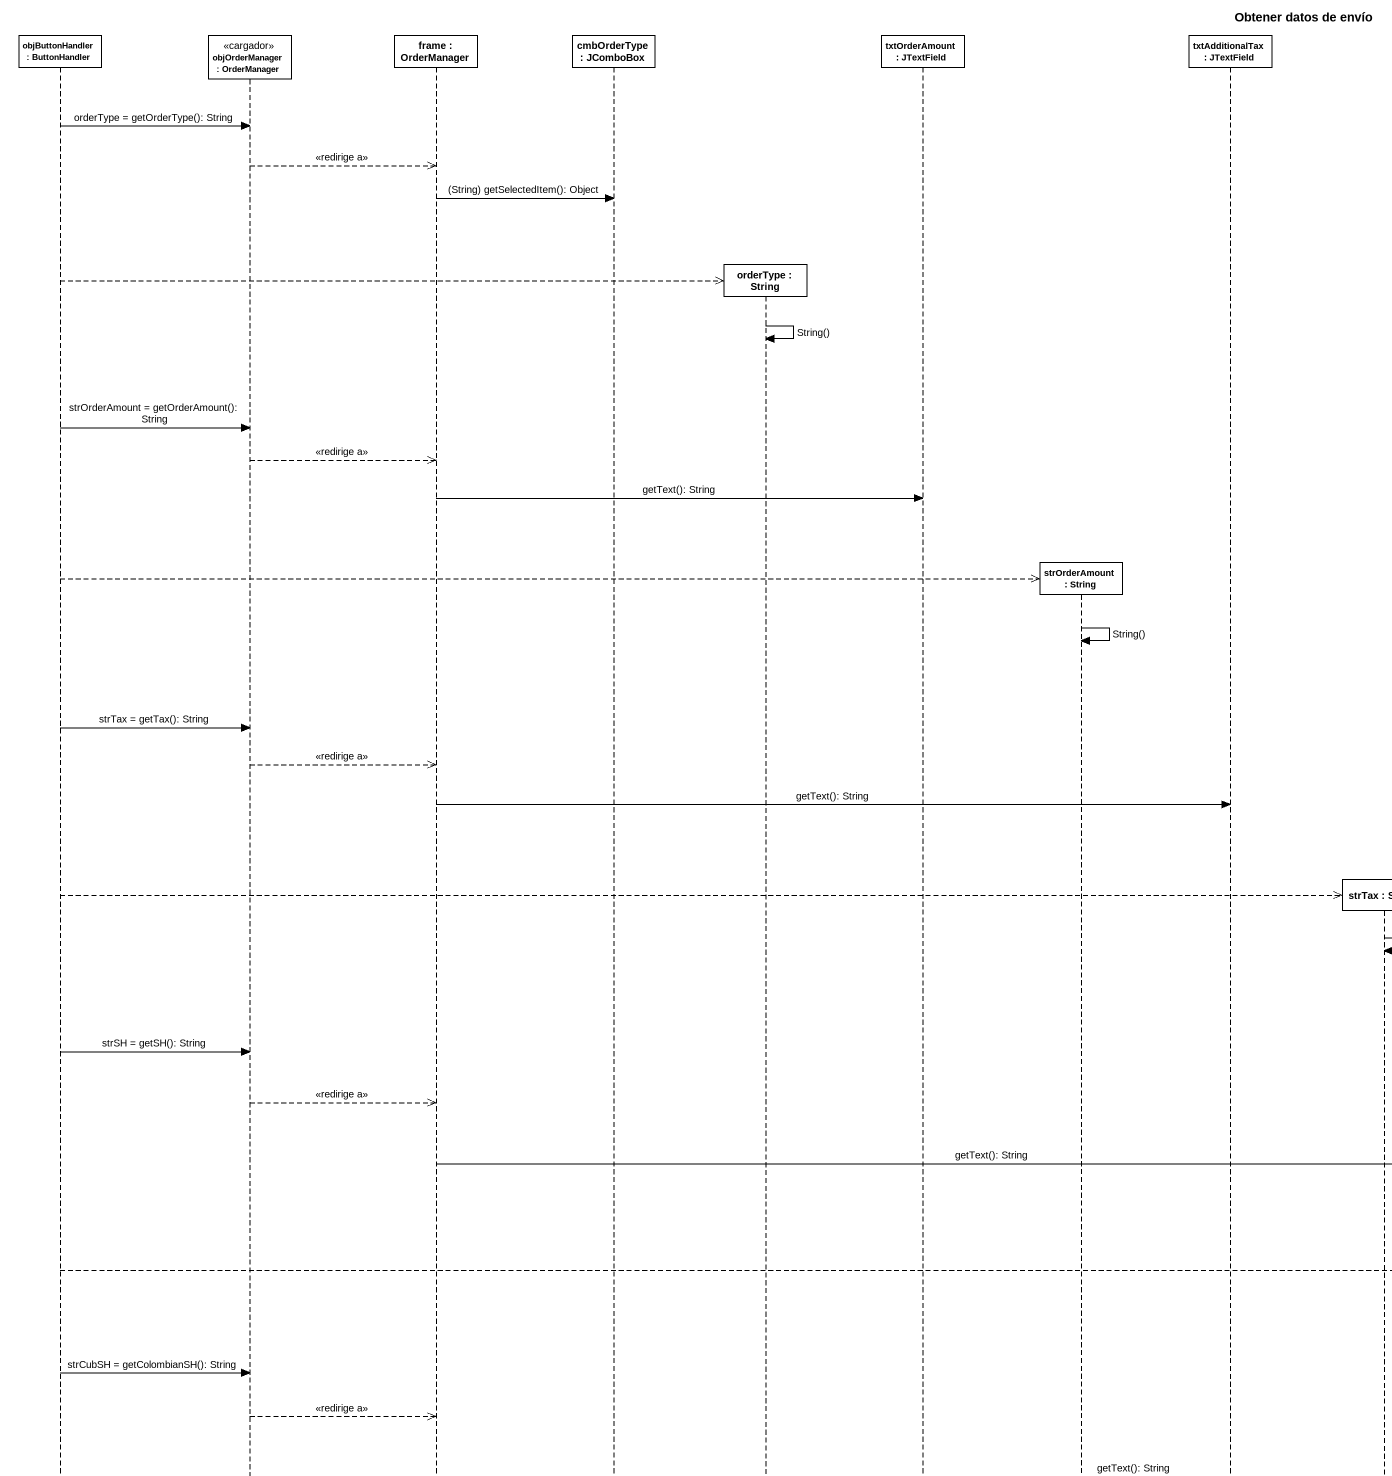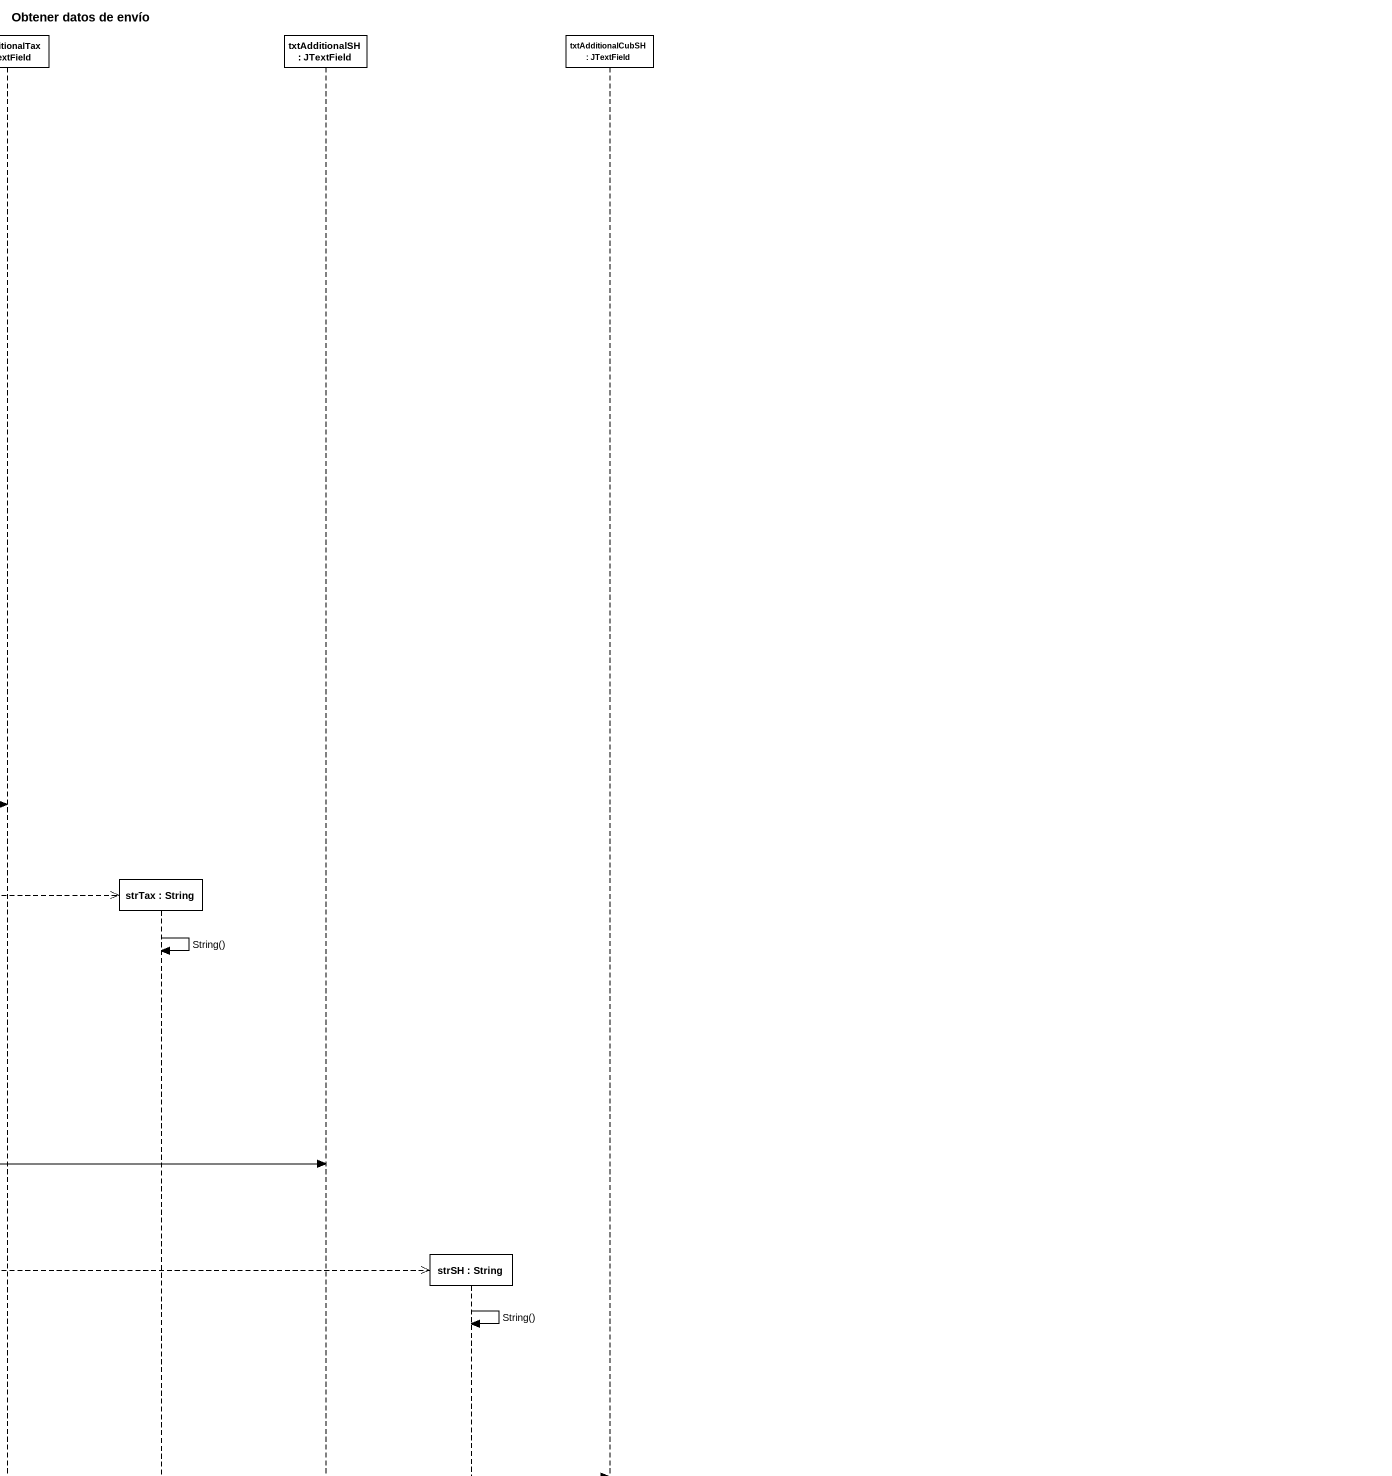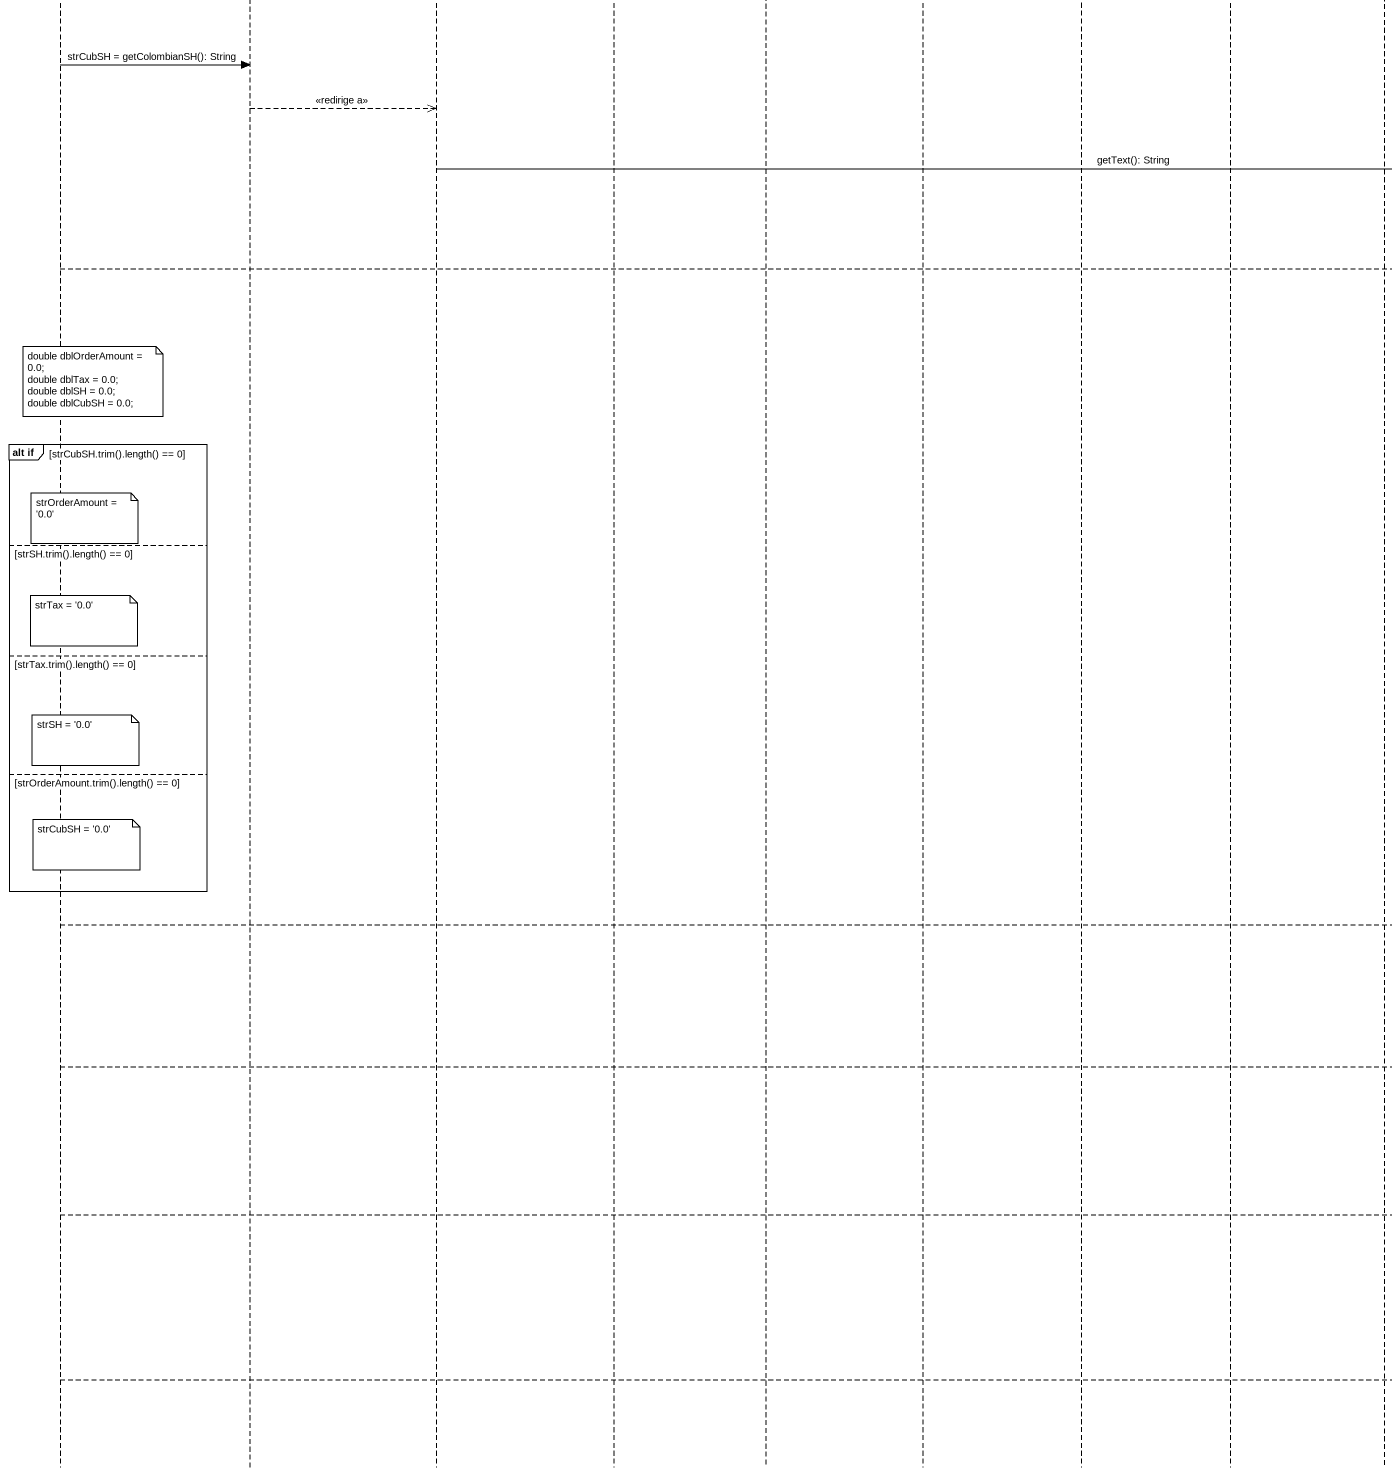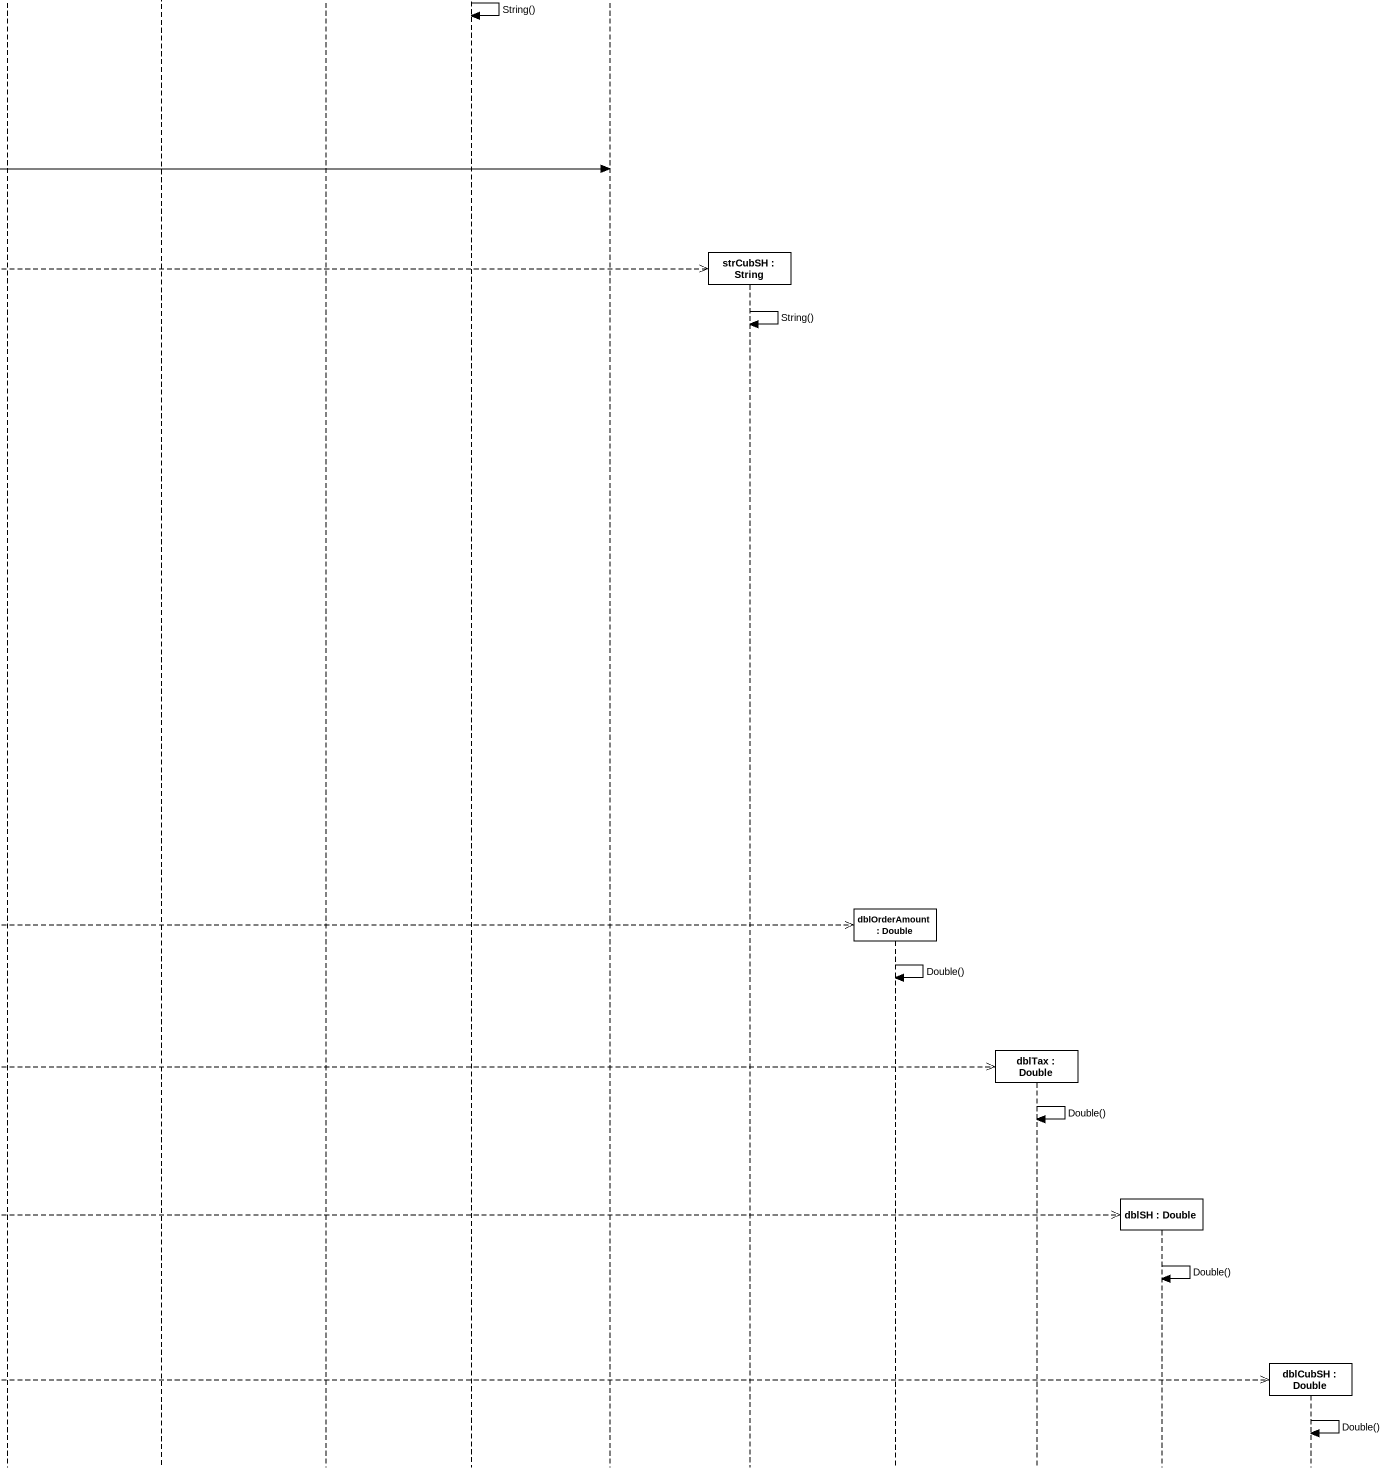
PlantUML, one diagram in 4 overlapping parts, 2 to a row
@startuml
title Obtener datos de envío
hide footbox
participant "objButtonHandler : ButtonHandler" as objButtonHandler
participant "objOrderManager : OrderManager" as objOrderManager <<cargador>>
participant "frame : OrderManager" as frame_
participant "cmbOrderType : JComboBox" as cmbOrderType
participant "orderType : String" as orderType
participant "txtOrderAmount : JTextField" as txtOrderAmount
participant "strOrderAmount : String" as strOrderAmount
participant "txtAdditionalTax : JTextField" as txtAdditionalTax
participant "strTax : String" as strTax
participant "txtAdditionalSH : JTextField" as txtAdditionalSH
participant "strSH : String" as strSH
participant "txtAdditionalCubSH : JTextField" as txtAdditionalCubSH
participant "strCubSH : String" as strCubSH
participant "dblOrderAmount : Double" as dblOrderAmount
participant "dblTax : Double" as dblTax
participant "dblSH : Double" as dblSH
participant "dblCubSH : Double" as dblCubSH

objButtonHandler -> objOrderManager : orderType = getOrderType(): String
objOrderManager -->> frame_ : <<redirige a>>
frame_ -> cmbOrderType : (String) getSelectedItem(): Object
objButtonHandler -->> orderType **
orderType -> orderType : String()
objButtonHandler -> objOrderManager : strOrderAmount = getOrderAmount(): String
objOrderManager -->> frame_ : <<redirige a>>
frame_ -> txtOrderAmount : getText(): String
objButtonHandler -->> strOrderAmount **
strOrderAmount -> strOrderAmount : String()
objButtonHandler -> objOrderManager : strTax = getTax(): String
objOrderManager -->> frame_ : <<redirige a>>
frame_ -> txtAdditionalTax : getText(): String
objButtonHandler -->> strTax **
strTax -> strTax : String()
objButtonHandler -> objOrderManager : strSH = getSH(): String
objOrderManager -->> frame_ : <<redirige a>>
frame_ -> txtAdditionalSH : getText(): String
objButtonHandler -->> strSH **
strSH -> strSH : String()
objButtonHandler -> objOrderManager : strCubSH = getColombianSH(): String
objOrderManager -->> frame_ : <<redirige a>>
frame_ -> txtAdditionalCubSH : getText(): String
objButtonHandler -->> strCubSH **
strCubSH -> strCubSH : String()
note over objButtonHandler
  double dblOrderAmount = 0.0;
  double dblTax = 0.0;
  double dblSH = 0.0;
  double dblCubSH = 0.0;
end note
group alt if [strCubSH.trim().length() == 0]
  note over objButtonHandler : strOrderAmount = '0.0'
else strSH.trim().length() == 0
  note over objButtonHandler : strTax = '0.0'
else strTax.trim().length() == 0
  note over objButtonHandler : strSH = '0.0'
else strOrderAmount.trim().length() == 0
  note over objButtonHandler : strCubSH = '0.0'
end
objButtonHandler -->> dblOrderAmount **
dblOrderAmount -> dblOrderAmount : Double()
objButtonHandler -->> dblTax **
dblTax -> dblTax : Double()
objButtonHandler -->> dblSH **
dblSH -> dblSH : Double()
objButtonHandler -->> dblCubSH **
dblCubSH -> dblCubSH : Double()
@enduml
